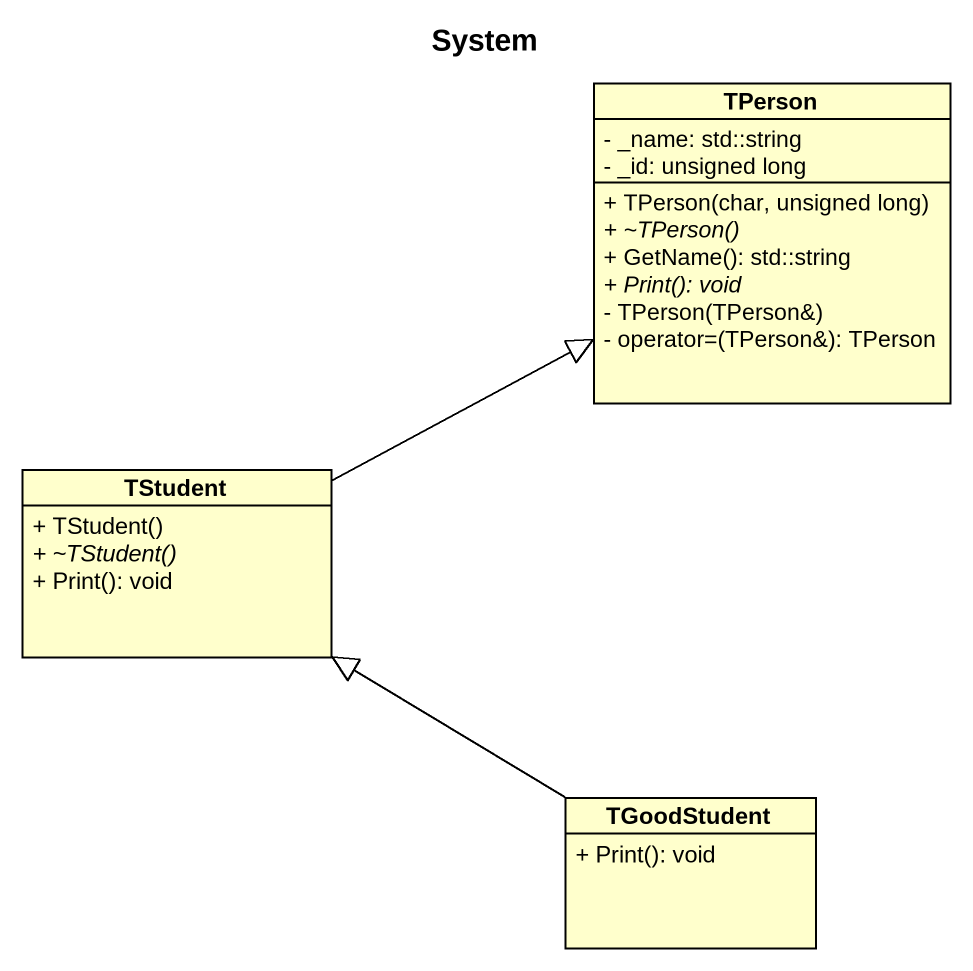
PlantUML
@startuml
title System
hide circle
hide empty members
skinparam classAttributeIconSize 0
class TPerson {
  - _name: std::string
  - _id: unsigned long
  + TPerson(char, unsigned long)
  {abstract} + ~TPerson()
  + GetName(): std::string
  {abstract} + Print(): void
  - TPerson(TPerson&)
  - operator=(TPerson&): TPerson
}
class TStudent {
  + TStudent()
  {abstract} + ~TStudent()
  + Print(): void
}
class TGoodStudent {
  + Print(): void
}
TStudent -right-|> TPerson
TGoodStudent -up-|> TStudent
@enduml
